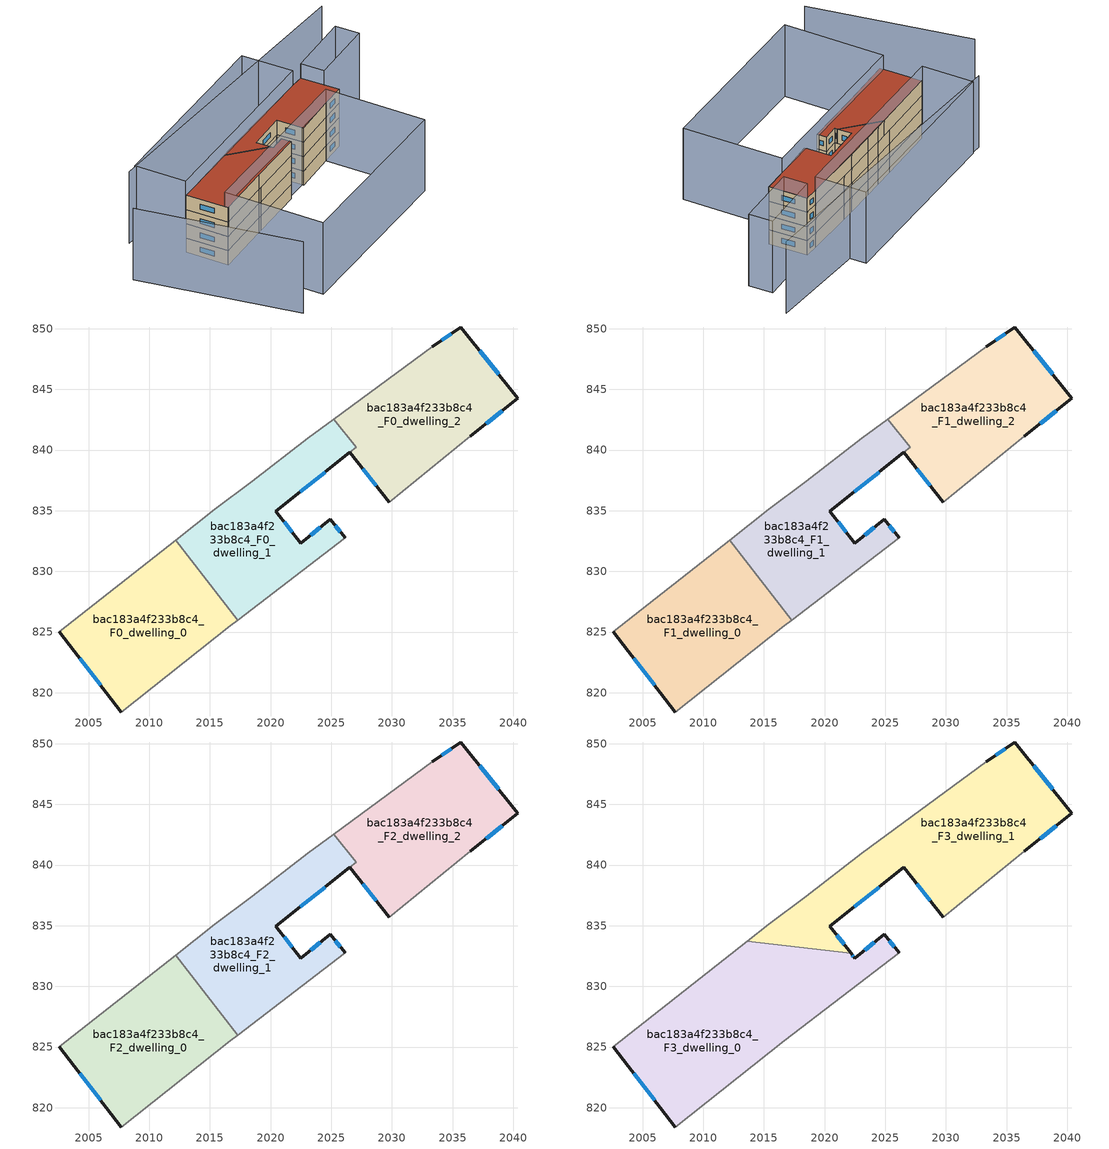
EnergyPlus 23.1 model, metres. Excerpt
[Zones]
bac183a4f233b8c4_F0_dwelling_0
 floor ground (EU_floor_Construction): 2012.19,832.58 2017.31,825.99 2016.68,825.5 2007.72,818.42 2002.59,825.03 z0
 wall outside (EU_wall_Construction): 2002.59,825.03 2007.72,818.42 z0:3
 wall adiabatic (EU_wall_Construction): 2012.19,832.58 2002.59,825.03 / 2007.72,818.42 2016.68,825.5 2017.31,825.99 z0:3
 wall to bac183a4f233b8c4_F0_dwelling_1 (EU_wall_Construction): 2017.31,825.99 2012.19,832.58 z0:3
 window (EU_Window_Construction): 2004.3,822.83 2006.01,820.62 z1:2
bac183a4f233b8c4_F0_dwelling_1
 floor ground (EU_floor_Construction): 2025.23,842.56 2027.05,840.22 2026.53,839.8 2020.44,834.96 2022.49,832.33 2024.93,834.28 2026.15,832.76 2017.31,825.99 2012.19,832.58 2015.41,835.1 2018.5,837.41 2023.08,840.97 z0
 wall outside (EU_wall_Construction): 2026.15,832.76 2024.93,834.28 2022.49,832.33 2020.44,834.96 2026.53,839.8 z0:3
 wall adiabatic (EU_wall_Construction): 2017.31,825.99 2026.15,832.76 / 2025.23,842.56 2023.08,840.97 2018.5,837.41 2015.41,835.1 2012.19,832.58 z0:3
 wall to bac183a4f233b8c4_F0_dwelling_2 (EU_wall_Construction): 2026.54,839.8 2027.05,840.22 2025.23,842.56 z0:3
 window (EU_Window_Construction): 2022.47,836.58 2024.5,838.19 / 2021.8,833.21 2021.12,834.09 / 2024.11,833.63 2023.3,832.98 / 2025.74,833.27 2025.33,833.78 z1:2
bac183a4f233b8c4_F0_dwelling_2
 floor ground (EU_floor_Construction): 2035.68,850.14 2040.38,844.27 2036.48,841.13 2029.78,835.71 2026.54,839.8 2027.05,840.22 2025.23,842.56 2033.34,848.52 z0
 wall outside (EU_wall_Construction): 2036.48,841.13 2040.38,844.27 2035.68,850.14 2033.34,848.52 / 2026.54,839.8 2029.78,835.71 z0:3
 wall adiabatic (EU_wall_Construction): 2033.34,848.52 2025.23,842.56 / 2029.78,835.71 2036.48,841.13 z0:3
 window (EU_Window_Construction): 2034.9,849.6 2034.12,849.06 / 2038.81,846.23 2037.24,848.19 / 2037.78,842.18 2039.08,843.23 / 2027.62,838.44 2028.7,837.08 z1:2
bac183a4f233b8c4_F1_dwelling_0
 floor to bac183a4f233b8c4_F0_dwelling_0 (EU_floor_Construction): 2012.19,832.58 2017.31,825.99 2016.68,825.5 2007.72,818.42 2002.59,825.03 z3
 wall outside (EU_wall_Construction): 2002.59,825.03 2007.72,818.42 z3:6
 wall adiabatic (EU_wall_Construction): 2012.19,832.58 2002.59,825.03 / 2007.72,818.42 2016.68,825.5 2017.31,825.99 z3:6
 wall to bac183a4f233b8c4_F1_dwelling_1 (EU_wall_Construction): 2017.31,825.99 2012.19,832.58 z3:6
 window (EU_Window_Construction): 2004.3,822.83 2006.01,820.62 z4:5
bac183a4f233b8c4_F1_dwelling_1
 floor to bac183a4f233b8c4_F0_dwelling_1 (EU_floor_Construction): 2025.23,842.56 2027.05,840.22 2026.53,839.8 2020.44,834.96 2022.49,832.33 2024.93,834.28 2026.15,832.76 2017.31,825.99 2012.19,832.58 2015.41,835.1 2018.5,837.41 2023.08,840.97 z3
 wall outside (EU_wall_Construction): 2026.15,832.76 2024.93,834.28 2022.49,832.33 2020.44,834.96 2026.53,839.8 z3:6
 wall adiabatic (EU_wall_Construction): 2017.31,825.99 2026.15,832.76 / 2025.23,842.56 2023.08,840.97 2018.5,837.41 2015.41,835.1 2012.19,832.58 z3:6
 wall to bac183a4f233b8c4_F1_dwelling_2 (EU_wall_Construction): 2026.54,839.8 2027.05,840.22 2025.23,842.56 z3:6
 window (EU_Window_Construction): 2022.47,836.58 2024.5,838.19 / 2021.8,833.21 2021.12,834.09 / 2024.11,833.63 2023.3,832.98 / 2025.74,833.27 2025.33,833.78 z4:5
bac183a4f233b8c4_F1_dwelling_2
 floor to bac183a4f233b8c4_F0_dwelling_2 (EU_floor_Construction): 2035.68,850.14 2040.38,844.27 2036.48,841.13 2029.78,835.71 2026.54,839.8 2027.05,840.22 2025.23,842.56 2033.34,848.52 z3
 wall outside (EU_wall_Construction): 2036.48,841.13 2040.38,844.27 2035.68,850.14 2033.34,848.52 / 2026.54,839.8 2029.78,835.71 z3:6
 wall adiabatic (EU_wall_Construction): 2033.34,848.52 2025.23,842.56 / 2029.78,835.71 2036.48,841.13 z3:6
 window (EU_Window_Construction): 2034.9,849.6 2034.12,849.06 / 2038.81,846.23 2037.24,848.19 / 2037.78,842.18 2039.08,843.23 / 2027.62,838.44 2028.7,837.08 z4:5
bac183a4f233b8c4_F2_dwelling_0
 floor to bac183a4f233b8c4_F1_dwelling_0 (EU_floor_Construction): 2012.19,832.58 2017.31,825.99 2016.68,825.5 2007.72,818.42 2002.59,825.03 z6
 wall outside (EU_wall_Construction): 2002.59,825.03 2007.72,818.42 z6:9
 wall adiabatic (EU_wall_Construction): 2012.19,832.58 2002.59,825.03 / 2007.72,818.42 2016.68,825.5 2017.31,825.99 z6:9
 wall to bac183a4f233b8c4_F2_dwelling_1 (EU_wall_Construction): 2017.31,825.99 2012.19,832.58 z6:9
 window (EU_Window_Construction): 2004.3,822.83 2006.01,820.62 z7:8
bac183a4f233b8c4_F2_dwelling_1
 floor to bac183a4f233b8c4_F1_dwelling_1 (EU_floor_Construction): 2025.23,842.56 2027.05,840.22 2026.53,839.8 2020.44,834.96 2022.49,832.33 2024.93,834.28 2026.15,832.76 2017.31,825.99 2012.19,832.58 2015.41,835.1 2018.5,837.41 2023.08,840.97 z6
 wall outside (EU_wall_Construction): 2026.15,832.76 2024.93,834.28 2022.49,832.33 2020.44,834.96 2026.53,839.8 z6:9
 wall adiabatic (EU_wall_Construction): 2017.31,825.99 2026.15,832.76 / 2025.23,842.56 2023.08,840.97 2018.5,837.41 2015.41,835.1 2012.19,832.58 z6:9
 wall to bac183a4f233b8c4_F2_dwelling_2 (EU_wall_Construction): 2026.54,839.8 2027.05,840.22 2025.23,842.56 z6:9
 window (EU_Window_Construction): 2022.47,836.58 2024.5,838.19 / 2021.8,833.21 2021.12,834.09 / 2024.11,833.63 2023.3,832.98 / 2025.74,833.27 2025.33,833.78 z7:8
bac183a4f233b8c4_F2_dwelling_2
 floor to bac183a4f233b8c4_F1_dwelling_2 (EU_floor_Construction): 2035.68,850.14 2040.38,844.27 2036.48,841.13 2029.78,835.71 2026.54,839.8 2027.05,840.22 2025.23,842.56 2033.34,848.52 z6
 wall outside (EU_wall_Construction): 2036.48,841.13 2040.38,844.27 2035.68,850.14 2033.34,848.52 / 2026.54,839.8 2029.78,835.71 z6:9
 wall adiabatic (EU_wall_Construction): 2033.34,848.52 2025.23,842.56 / 2029.78,835.71 2036.48,841.13 z6:9
 window (EU_Window_Construction): 2034.9,849.6 2034.12,849.06 / 2038.81,846.23 2037.24,848.19 / 2037.78,842.18 2039.08,843.23 / 2027.62,838.44 2028.7,837.08 z7:8
bac183a4f233b8c4_F3_dwelling_0
 floor to bac183a4f233b8c4_F2_dwelling_0 (EU_floor_Construction): 2012.19,832.58 2017.31,825.99 2016.68,825.5 2007.72,818.42 2002.59,825.03 z9
 floor to bac183a4f233b8c4_F2_dwelling_1 (EU_floor_Construction): 2024.93,834.28 2026.15,832.76 2017.31,825.99 2012.19,832.58 2013.63,833.7 2022.19,832.71 2022.49,832.33 z9
 wall outside (EU_wall_Construction): 2002.59,825.03 2007.72,818.42 / 2026.15,832.76 2024.93,834.28 2022.49,832.33 2022.19,832.71 z9:12
 wall adiabatic (EU_wall_Construction): 2007.72,818.42 2016.68,825.5 2026.15,832.76 / 2013.62,833.71 2002.59,825.03 z9:12
 wall to bac183a4f233b8c4_F3_dwelling_1 (EU_wall_Construction): 2022.19,832.71 2013.62,833.71 z9:12
 window (EU_Window_Construction): 2004.3,822.83 2006.01,820.62 / 2022.39,832.46 2022.29,832.59 / 2024.11,833.63 2023.3,832.98 / 2025.74,833.27 2025.33,833.78 z10:11
 roof outside (EU_roof_Construction): 2016.68,825.5 2026.15,832.76 2024.93,834.28 2022.49,832.33 2022.19,832.71 2013.62,833.71 2002.59,825.03 2007.72,818.42 z12
bac183a4f233b8c4_F3_dwelling_1
 floor to bac183a4f233b8c4_F2_dwelling_1 (EU_floor_Construction): 2025.23,842.56 2027.05,840.22 2026.53,839.8 2020.44,834.96 2022.19,832.71 2013.63,833.7 2015.41,835.1 2018.5,837.41 2023.08,840.97 z9
 floor to bac183a4f233b8c4_F2_dwelling_2 (EU_floor_Construction): 2035.68,850.14 2040.38,844.27 2036.48,841.13 2029.78,835.71 2026.54,839.8 2027.05,840.22 2025.23,842.56 2033.34,848.52 z9
 wall outside (EU_wall_Construction): 2036.48,841.13 2040.38,844.27 2035.68,850.14 2033.34,848.52 / 2022.19,832.71 2020.44,834.96 2026.54,839.8 2029.78,835.71 z9:12
 wall adiabatic (EU_wall_Construction): 2029.78,835.71 2036.48,841.13 / 2033.34,848.52 2023.08,840.97 2018.5,837.41 2015.41,835.1 2013.62,833.71 z9:12
 window (EU_Window_Construction): 2034.9,849.6 2034.12,849.06 / 2038.81,846.23 2037.24,848.19 / 2037.78,842.18 2039.08,843.23 / 2027.62,838.44 2028.7,837.08 / 2022.47,836.58 2024.5,838.19 / 2021.61,833.46 2021.02,834.21 z10:11
 roof outside (EU_roof_Construction): 2036.48,841.13 2040.38,844.27 2035.68,850.14 2033.34,848.52 2023.08,840.97 2018.5,837.41 2015.41,835.1 2013.62,833.71 2022.19,832.71 2020.44,834.96 2026.54,839.8 2029.78,835.71 z12
shading: 1990.77,820.99 2013.47,799.52 / 2046.36,865.06 1994.79,831.72 / 2036.48,841.13 2048.29,825.51 / 2048.29,825.51 2019.06,803.41 / 2019.06,803.41 2007.25,819.03 / 2007.25,819.03 2036.48,841.13 / 2033.52,848.66 2002.57,825.02 / 2002.57,825.02 1996.44,833.03 / 1996.44,833.03 2027.4,856.68 / 2027.4,856.68 2033.52,848.66 / 2035.68,850.14 2045.96,858.3 / 2045.96,858.3 2048.85,854.65 / 2048.85,854.65 2038.57,846.49 / 2038.57,846.49 2035.68,850.14 z0:15
[Building]
EU S2 Campaign: North Axis=0; Terrain=City; Solar Distribution=FullExterior
[Site:Location]
Bologna: Latitude=44.5; Longitude=11.25; Time Zone=1; Elevation=37
[SizingPeriod:WeatherFileDays]
AnnualSizingPeriod: Begin Month=1; Begin Day of Month=1; End Month=12; End Day of Month=31; Day of Week for Start Day=Monday; Use Weather File Daylight Saving Period=No; Use Weather File Rain and Snow Indicators=No
[MATERIAL]
EU_InternalMass_Material: Roughness=MediumRough; Thickness=0.1; Conductivity=1; Density=1800; Specific Heat=900; Thermal Absorptance=0.9; Solar Absorptance=0.7; Visible Absorptance=0.7
[MATERIAL:NOMASS] Roughness=MediumRough; Thermal Absorptance=0.9; Solar Absorptance=0.7; Visible Absorptance=0.7
Name | Thermal Resistance
EU_wall_NoMass | 0.937881
EU_roof_NoMass | 0.548572
EU_floor_NoMass | 0.71348
[WINDOWMATERIAL:SIMPLEGLAZINGSYSTEM]
EU_Window_SimpleGlazing: UFactor=4.25633; Solar Heat Gain Coefficient=0.85; Visible Transmittance=0.85
[CONSTRUCTION]
EU_wall_Construction: EU_wall_NoMass
EU_roof_Construction: EU_roof_NoMass
EU_floor_Construction: EU_floor_NoMass
EU_Window_Construction: EU_Window_SimpleGlazing
EU_InternalMass_Construction: EU_InternalMass_Material
[ZONE] Type=1; Multiplier=1; Ceiling Height=autocalculate; Floor Area=autocalculate; Part of Total Floor Area=Yes
Name | Volume
bac183a4f233b8c4_F0_dwelling_0; bac183a4f233b8c4_F1_dwelling_0; bac183a4f233b8c4_F2_dwelling_0 | 306.141
bac183a4f233b8c4_F3_dwelling_0 | 469.01
bac183a4f233b8c4_F0_dwelling_1; bac183a4f233b8c4_F1_dwelling_1; bac183a4f233b8c4_F2_dwelling_1 | 296.147
bac183a4f233b8c4_F3_dwelling_1 | 449.437
bac183a4f233b8c4_F0_dwelling_2; bac183a4f233b8c4_F1_dwelling_2; bac183a4f233b8c4_F2_dwelling_2 | 316.167
[INTERNALMASS] Construction=EU_InternalMass_Construction
Name | Zone or ZoneList | Surface Area
bac183a4f233b8c4_F0_dwelling_0_EU_InternalMass | bac183a4f233b8c4_F0_dwelling_0 | 102.047
bac183a4f233b8c4_F0_dwelling_1_EU_InternalMass | bac183a4f233b8c4_F0_dwelling_1 | 98.7174
bac183a4f233b8c4_F0_dwelling_2_EU_InternalMass | bac183a4f233b8c4_F0_dwelling_2 | 105.388
bac183a4f233b8c4_F1_dwelling_0_EU_InternalMass | bac183a4f233b8c4_F1_dwelling_0 | 102.047
bac183a4f233b8c4_F1_dwelling_1_EU_InternalMass | bac183a4f233b8c4_F1_dwelling_1 | 98.7174
bac183a4f233b8c4_F1_dwelling_2_EU_InternalMass | bac183a4f233b8c4_F1_dwelling_2 | 105.388
bac183a4f233b8c4_F2_dwelling_0_EU_InternalMass | bac183a4f233b8c4_F2_dwelling_0 | 102.047
bac183a4f233b8c4_F2_dwelling_1_EU_InternalMass | bac183a4f233b8c4_F2_dwelling_1 | 98.7174
bac183a4f233b8c4_F2_dwelling_2_EU_InternalMass | bac183a4f233b8c4_F2_dwelling_2 | 105.388
bac183a4f233b8c4_F3_dwelling_0_EU_InternalMass | bac183a4f233b8c4_F3_dwelling_0 | 156.34
bac183a4f233b8c4_F3_dwelling_1_EU_InternalMass | bac183a4f233b8c4_F3_dwelling_1 | 149.813
[OTHEREQUIPMENT] Fuel Type=Electricity; Design Level Calculation Method=Watts/Area; Power per Zone Floor Area=1; Fraction Latent=0; Fraction Radiant=0; Fraction Lost=0; Carbon Dioxide Generation Rate=0; EndUse Subcategory=EU_Step8_InternalGains
Name | Zone or ZoneList or Space or SpaceList | Schedule
EU_Step8_InternalGain_bac183a4f233b8c4_F0_dwelling_0_f000 | bac183a4f233b8c4_F0_dwelling_0 | EU_Step8_GainSchedule_bac183a4f233b8c4_F0_dwelling_0_f000
EU_Step8_InternalGain_bac183a4f233b8c4_F0_dwelling_1_f000 | bac183a4f233b8c4_F0_dwelling_1 | EU_Step8_GainSchedule_bac183a4f233b8c4_F0_dwelling_1_f000
EU_Step8_InternalGain_bac183a4f233b8c4_F0_dwelling_2_f000 | bac183a4f233b8c4_F0_dwelling_2 | EU_Step8_GainSchedule_bac183a4f233b8c4_F0_dwelling_2_f000
EU_Step8_InternalGain_bac183a4f233b8c4_F1_dwelling_0_f000 | bac183a4f233b8c4_F1_dwelling_0 | EU_Step8_GainSchedule_bac183a4f233b8c4_F1_dwelling_0_f000
EU_Step8_InternalGain_bac183a4f233b8c4_F1_dwelling_1_f000 | bac183a4f233b8c4_F1_dwelling_1 | EU_Step8_GainSchedule_bac183a4f233b8c4_F1_dwelling_1_f000
EU_Step8_InternalGain_bac183a4f233b8c4_F1_dwelling_2_f000 | bac183a4f233b8c4_F1_dwelling_2 | EU_Step8_GainSchedule_bac183a4f233b8c4_F1_dwelling_2_f000
EU_Step8_InternalGain_bac183a4f233b8c4_F2_dwelling_0_f000 | bac183a4f233b8c4_F2_dwelling_0 | EU_Step8_GainSchedule_bac183a4f233b8c4_F2_dwelling_0_f000
EU_Step8_InternalGain_bac183a4f233b8c4_F2_dwelling_1_f000 | bac183a4f233b8c4_F2_dwelling_1 | EU_Step8_GainSchedule_bac183a4f233b8c4_F2_dwelling_1_f000
EU_Step8_InternalGain_bac183a4f233b8c4_F2_dwelling_2_f000 | bac183a4f233b8c4_F2_dwelling_2 | EU_Step8_GainSchedule_bac183a4f233b8c4_F2_dwelling_2_f000
EU_Step8_InternalGain_bac183a4f233b8c4_F3_dwelling_0_f000 | bac183a4f233b8c4_F3_dwelling_0 | EU_Step8_GainSchedule_bac183a4f233b8c4_F3_dwelling_0_f000
EU_Step8_InternalGain_bac183a4f233b8c4_F3_dwelling_1_f000 | bac183a4f233b8c4_F3_dwelling_1 | EU_Step8_GainSchedule_bac183a4f233b8c4_F3_dwelling_1_f000
[ZONEVENTILATION:DESIGNFLOWRATE] Schedule=EU_AlwaysOn; Design Flow Rate Calculation Method=AirChanges/Hour; Air Changes per Hour=0.687892; Ventilation Type=Natural; Fan Pressure Rise=0; Fan Total Efficiency=1; Constant Term Coefficient=1; Temperature Term Coefficient=0; Velocity Term Coefficient=0; Velocity Squared Term Coefficient=0; Minimum Indoor Temperature=-100; Maximum Indoor Temperature=100; Delta Temperature=-100; Minimum Outdoor Temperature=-100; Maximum Outdoor Temperature=100; Maximum Wind Speed=40
Name | Zone or ZoneList or Space or SpaceList
EU_ConstantAir_bac183a4f233b8c4_F0_dwelling_0 | bac183a4f233b8c4_F0_dwelling_0
EU_ConstantAir_bac183a4f233b8c4_F0_dwelling_1 | bac183a4f233b8c4_F0_dwelling_1
EU_ConstantAir_bac183a4f233b8c4_F0_dwelling_2 | bac183a4f233b8c4_F0_dwelling_2
EU_ConstantAir_bac183a4f233b8c4_F1_dwelling_0 | bac183a4f233b8c4_F1_dwelling_0
EU_ConstantAir_bac183a4f233b8c4_F1_dwelling_1 | bac183a4f233b8c4_F1_dwelling_1
EU_ConstantAir_bac183a4f233b8c4_F1_dwelling_2 | bac183a4f233b8c4_F1_dwelling_2
EU_ConstantAir_bac183a4f233b8c4_F2_dwelling_0 | bac183a4f233b8c4_F2_dwelling_0
EU_ConstantAir_bac183a4f233b8c4_F2_dwelling_1 | bac183a4f233b8c4_F2_dwelling_1
EU_ConstantAir_bac183a4f233b8c4_F2_dwelling_2 | bac183a4f233b8c4_F2_dwelling_2
EU_ConstantAir_bac183a4f233b8c4_F3_dwelling_0 | bac183a4f233b8c4_F3_dwelling_0
EU_ConstantAir_bac183a4f233b8c4_F3_dwelling_1 | bac183a4f233b8c4_F3_dwelling_1
[HVACTEMPLATE:THERMOSTAT] Constant Heating Setpoint=20; Constant Cooling Setpoint=50
EU_HeatOnly_bac183a4f233b8c4_F0_dwelling_0; EU_HeatOnly_bac183a4f233b8c4_F0_dwelling_1; EU_HeatOnly_bac183a4f233b8c4_F0_dwelling_2; EU_HeatOnly_bac183a4f233b8c4_F1_dwelling_0; EU_HeatOnly_bac183a4f233b8c4_F1_dwelling_1; EU_HeatOnly_bac183a4f233b8c4_F1_dwelling_2; EU_HeatOnly_bac183a4f233b8c4_F2_dwelling_0; EU_HeatOnly_bac183a4f233b8c4_F2_dwelling_1; EU_HeatOnly_bac183a4f233b8c4_F2_dwelling_2; EU_HeatOnly_bac183a4f233b8c4_F3_dwelling_0; EU_HeatOnly_bac183a4f233b8c4_F3_dwelling_1
[HVACTEMPLATE:ZONE:IDEALLOADSAIRSYSTEM] System Availability Schedule=EU_AlwaysOn; Maximum Heating Supply Air Temperature=50; Minimum Cooling Supply Air Temperature=13; Maximum Heating Supply Air Humidity Ratio=0.0156; Minimum Cooling Supply Air Humidity Ratio=0.0077; Heating Limit=NoLimit; Cooling Limit=NoLimit; Heating Availability Schedule=EU_AlwaysOn; Cooling Availability Schedule=EU_CoolingOff; Dehumidification Control Type=ConstantSensibleHeatRatio; Cooling Sensible Heat Ratio=0.7; Dehumidification Setpoint=60; Humidification Control Type=None; Humidification Setpoint=30; Outdoor Air Method=None; Outdoor Air Flow Rate per Person=0.00944; Outdoor Air Flow Rate per Zone Floor Area=0; Outdoor Air Flow Rate per Zone=0; Demand Controlled Ventilation Type=None; Outdoor Air Economizer Type=NoEconomizer; Heat Recovery Type=None; Sensible Heat Recovery Effectiveness=0.7; Latent Heat Recovery Effectiveness=0.65
Name | Template Thermostat
bac183a4f233b8c4_F0_dwelling_0 | EU_HeatOnly_bac183a4f233b8c4_F0_dwelling_0
bac183a4f233b8c4_F0_dwelling_1 | EU_HeatOnly_bac183a4f233b8c4_F0_dwelling_1
bac183a4f233b8c4_F0_dwelling_2 | EU_HeatOnly_bac183a4f233b8c4_F0_dwelling_2
bac183a4f233b8c4_F1_dwelling_0 | EU_HeatOnly_bac183a4f233b8c4_F1_dwelling_0
bac183a4f233b8c4_F1_dwelling_1 | EU_HeatOnly_bac183a4f233b8c4_F1_dwelling_1
bac183a4f233b8c4_F1_dwelling_2 | EU_HeatOnly_bac183a4f233b8c4_F1_dwelling_2
bac183a4f233b8c4_F2_dwelling_0 | EU_HeatOnly_bac183a4f233b8c4_F2_dwelling_0
bac183a4f233b8c4_F2_dwelling_1 | EU_HeatOnly_bac183a4f233b8c4_F2_dwelling_1
bac183a4f233b8c4_F2_dwelling_2 | EU_HeatOnly_bac183a4f233b8c4_F2_dwelling_2
bac183a4f233b8c4_F3_dwelling_0 | EU_HeatOnly_bac183a4f233b8c4_F3_dwelling_0
bac183a4f233b8c4_F3_dwelling_1 | EU_HeatOnly_bac183a4f233b8c4_F3_dwelling_1
[SIZING:ZONE] Zone Cooling Design Supply Air Temperature Input Method=SupplyAirTemperature; Zone Cooling Design Supply Air Temperature=13; Zone Heating Design Supply Air Temperature Input Method=SupplyAirTemperature; Zone Heating Design Supply Air Temperature=50; Zone Cooling Design Supply Air Humidity Ratio=0.008; Zone Heating Design Supply Air Humidity Ratio=0.008; Cooling Design Air Flow Method=DesignDay; Cooling Design Air Flow Rate=0; Cooling Minimum Air Flow per Zone Floor Area=0.000762; Cooling Minimum Air Flow=0; Cooling Minimum Air Flow Fraction=0.2; Heating Design Air Flow Method=DesignDay; Heating Design Air Flow Rate=0; Heating Maximum Air Flow per Zone Floor Area=0.002032; Heating Maximum Air Flow=0.141576; Heating Maximum Air Flow Fraction=0.3; Account for Dedicated Outdoor Air System=No; Dedicated Outdoor Air System Control Strategy=NeutralSupplyAir; Dedicated Outdoor Air Low Setpoint Temperature for Design=autosize; Dedicated Outdoor Air High Setpoint Temperature for Design=autosize; Zone Load Sizing Method=Sensible Load Only No Latent Load; Zone Latent Cooling Design Supply Air Humidity Ratio Input Method=HumidityRatioDifference; Zone Cooling Design Supply Air Humidity Ratio Difference=0.005; Zone Latent Heating Design Supply Air Humidity Ratio Input Method=HumidityRatioDifference; Zone Humidification Design Supply Air Humidity Ratio Difference=0.005
bac183a4f233b8c4_F0_dwelling_0; bac183a4f233b8c4_F0_dwelling_1; bac183a4f233b8c4_F0_dwelling_2; bac183a4f233b8c4_F1_dwelling_0; bac183a4f233b8c4_F1_dwelling_1; bac183a4f233b8c4_F1_dwelling_2; bac183a4f233b8c4_F2_dwelling_0; bac183a4f233b8c4_F2_dwelling_1; bac183a4f233b8c4_F2_dwelling_2; bac183a4f233b8c4_F3_dwelling_0; bac183a4f233b8c4_F3_dwelling_1
[SCHEDULE:CONSTANT]
Name | Hourly Value
EU_AlwaysOn | 1
EU_CoolingOff | 0
[SCHEDULE:FILE] Column Number=1; Rows to Skip at Top=0; Number of Hours of Data=8760; Column Separator=Comma; Interpolate to Timestep=No; Minutes per Item=60; Adjust Schedule for Daylight Savings=Yes
Name | File
EU_Step8_GainSchedule_bac183a4f233b8c4_F0_dwelling_0_f000 | ../../schedules/bac183a4f233b8c4/bac183a4f233b8c4_F0_dwelling_0_f000_gain.csv
EU_Step8_GainSchedule_bac183a4f233b8c4_F0_dwelling_1_f000 | ../../schedules/bac183a4f233b8c4/bac183a4f233b8c4_F0_dwelling_1_f000_gain.csv
EU_Step8_GainSchedule_bac183a4f233b8c4_F0_dwelling_2_f000 | ../../schedules/bac183a4f233b8c4/bac183a4f233b8c4_F0_dwelling_2_f000_gain.csv
EU_Step8_GainSchedule_bac183a4f233b8c4_F1_dwelling_0_f000 | ../../schedules/bac183a4f233b8c4/bac183a4f233b8c4_F1_dwelling_0_f000_gain.csv
EU_Step8_GainSchedule_bac183a4f233b8c4_F1_dwelling_1_f000 | ../../schedules/bac183a4f233b8c4/bac183a4f233b8c4_F1_dwelling_1_f000_gain.csv
EU_Step8_GainSchedule_bac183a4f233b8c4_F1_dwelling_2_f000 | ../../schedules/bac183a4f233b8c4/bac183a4f233b8c4_F1_dwelling_2_f000_gain.csv
EU_Step8_GainSchedule_bac183a4f233b8c4_F2_dwelling_0_f000 | ../../schedules/bac183a4f233b8c4/bac183a4f233b8c4_F2_dwelling_0_f000_gain.csv
EU_Step8_GainSchedule_bac183a4f233b8c4_F2_dwelling_1_f000 | ../../schedules/bac183a4f233b8c4/bac183a4f233b8c4_F2_dwelling_1_f000_gain.csv
EU_Step8_GainSchedule_bac183a4f233b8c4_F2_dwelling_2_f000 | ../../schedules/bac183a4f233b8c4/bac183a4f233b8c4_F2_dwelling_2_f000_gain.csv
EU_Step8_GainSchedule_bac183a4f233b8c4_F3_dwelling_0_f000 | ../../schedules/bac183a4f233b8c4/bac183a4f233b8c4_F3_dwelling_0_f000_gain.csv
EU_Step8_GainSchedule_bac183a4f233b8c4_F3_dwelling_1_f000 | ../../schedules/bac183a4f233b8c4/bac183a4f233b8c4_F3_dwelling_1_f000_gain.csv
